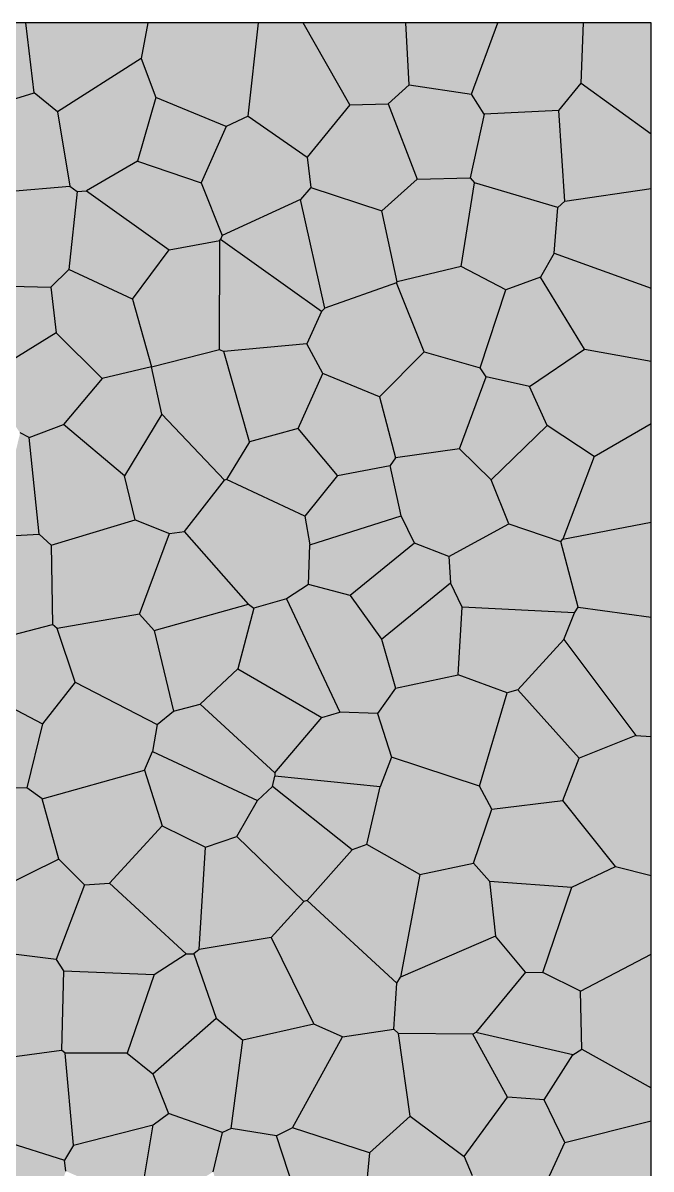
# Model space of a CAD drawing. Header units: millimetres. Extents: x 10 to 410, y 10 to 287.
# Drawn here: x 313.17 to 338, y 132.7 to 178 of the extents above; entities that cross this region are included whole.
import ezdxf

# ---------------------------------------------------------------- set-up
doc = ezdxf.new("R2010")
doc.units = ezdxf.units.MM
for name, color, linetype in [('FILL_A', 254, 'CONTINUOUS'), ('FILL_B', 151, 'CONTINUOUS'), ('GRAIN', 8, 'CONTINUOUS'), ('MEMBRANE_A', 94, 'CONTINUOUS'), ('MEMBRANE_C', 30, 'CONTINUOUS'), ('OUTLINE', 7, 'CONTINUOUS')]:
    doc.layers.add(name, color=color, linetype=linetype)

msp = doc.modelspace()

# ---------------------------------------------------------------- linework, layer by layer
at = {"layer": 'FILL_A'}
for points in [[(320.977758, 169.434843), (317.692523, 172.539524), (315.684403, 171.36582)], [(320.977758, 169.434843), (320.211306, 171.683045), (317.692523, 172.539524)], [(314.981932, 168.258564), (312.562803, 171.33484), (311.253977, 167.629079)], [(314.981932, 168.258564), (315.026851, 171.551876), (312.562803, 171.33484)], [(314.981932, 168.258564), (315.31992, 171.33431), (315.026851, 171.551876)], [(318.950678, 169.033579), (314.981932, 168.258564), (315.31992, 171.33431)], [(318.950678, 169.033579), (315.31992, 171.33431), (315.684403, 171.36582)], [(320.977758, 169.434843), (315.684403, 171.36582), (318.950678, 169.033579)], [(320.977758, 169.434843), (321.05015, 169.596981), (320.211306, 171.683045)], [(331.024557, 171.685683), (332.261278, 167.44845), (330.487079, 168.36959)], [(331.024557, 171.685683), (334.314504, 170.70667), (334.175389, 168.90517)], [(331.024557, 171.685683), (334.175389, 168.90517), (333.626517, 167.954206)], [(331.024557, 171.685683), (333.626517, 167.954206), (332.261278, 167.44845)], [(334.314504, 170.70667), (334.586407, 170.960457), (338, 171.450397)], [(334.314504, 170.70667), (338, 171.450397), (338, 167.51974)], [(334.314504, 170.70667), (338, 167.51974), (334.175389, 168.90517)], [(318.950678, 169.033579), (317.506709, 167.075911), (314.981932, 168.258564)], [(320.950925, 169.405026), (318.257301, 164.408681), (317.506709, 167.075911)], [(320.950925, 169.405026), (317.506709, 167.075911), (318.950678, 169.033579)], [(320.950925, 169.405026), (320.941583, 165.097938), (318.257301, 164.408681)], [(320.977758, 169.434843), (318.950678, 169.033579), (320.950925, 169.405026)], [(334.175389, 168.90517), (333.626517, 167.954206), (335.372971, 165.103557)], [(334.175389, 168.90517), (335.372971, 165.103557), (338, 164.624912)], [(334.175389, 168.90517), (338, 164.624912), (338, 167.51974)], [(314.981932, 168.258564), (311.253977, 167.629079), (314.275504, 167.561133)], [(316.297347, 163.939059), (314.275504, 167.561133), (314.981932, 168.258564)], [(316.297347, 163.939059), (314.981932, 168.258564), (317.506709, 167.075911)], [(327.959464, 167.759929), (332.261278, 167.44845), (330.487079, 168.36959)], [(311.66135, 164.010352), (311.253977, 167.629079), (314.275504, 167.561133)], [(324.397281, 165.319869), (329.033551, 164.993828), (327.940785, 167.723967)], [(324.397281, 165.319869), (327.940785, 167.723967), (325.098516, 166.720452)], [(327.959464, 167.759929), (327.940785, 167.723967), (329.033551, 164.993828)], [(327.959464, 167.759929), (329.033551, 164.993828), (331.23827, 164.369364)], [(327.959464, 167.759929), (331.23827, 164.369364), (332.261278, 167.44845)], [(332.261278, 167.44845), (335.372971, 165.103557), (333.626517, 167.954206)], [(311.66135, 164.010352), (314.275504, 167.561133), (314.479848, 165.746789)], [(316.297347, 163.939059), (314.479848, 165.746789), (314.275504, 167.561133)], [(332.261278, 167.44845), (331.23827, 164.369364), (331.481751, 164.007398)], [(332.261278, 167.44845), (331.481751, 164.007398), (333.197908, 163.623128)], [(332.261278, 167.44845), (333.197908, 163.623128), (335.372971, 165.103557)], [(316.297347, 163.939059), (317.506709, 167.075911), (318.257301, 164.408681)], [(324.397281, 165.319869), (325.098516, 166.720452), (324.966413, 166.587944)], [(314.768821, 162.124014), (311.66135, 164.010352), (314.479848, 165.746789)], [(314.768821, 162.124014), (314.479848, 165.746789), (316.297347, 163.939059)], [(318.255599, 164.406666), (318.257301, 164.408681), (320.941583, 165.097938)], [(318.255599, 164.406666), (320.941583, 165.097938), (321.117325, 165.018829)], [(318.255599, 164.406666), (321.117325, 165.018829), (322.127605, 161.435521)], [(321.117325, 165.018829), (325.018345, 164.148648), (324.397281, 165.319869)], [(321.117325, 165.018829), (322.127605, 161.435521), (324.050557, 161.962841)], [(321.117325, 165.018829), (324.050557, 161.962841), (325.018345, 164.148648)], [(324.397281, 165.319869), (325.018345, 164.148648), (327.270713, 163.219888)], [(324.397281, 165.319869), (327.270713, 163.219888), (329.033551, 164.993828)], [(327.897593, 160.809308), (329.033551, 164.993828), (327.270713, 163.219888)], [(327.897593, 160.809308), (331.23827, 164.369364), (329.033551, 164.993828)], [(335.372971, 165.103557), (333.887928, 162.093588), (333.197908, 163.623128)], [(335.372971, 165.103557), (335.744662, 160.859082), (333.887928, 162.093588)], [(335.372971, 165.103557), (338, 164.624912), (338, 162.17074)], [(335.372971, 165.103557), (338, 162.17074), (335.744662, 160.859082)], [(314.768821, 162.124014), (311.641461, 163.907341), (311.66135, 164.010352)], [(314.768821, 162.124014), (316.297347, 163.939059), (318.255599, 164.406666)], [(314.768821, 162.124014), (318.255599, 164.406666), (318.659305, 162.533844)], [(316.297347, 163.939059), (318.257301, 164.408681), (318.255599, 164.406666)], [(318.255599, 164.406666), (322.127605, 161.435521), (321.210552, 159.955241)], [(318.255599, 164.406666), (321.210552, 159.955241), (321.135818, 159.923382)], [(318.255599, 164.406666), (321.135818, 159.923382), (318.659305, 162.533844)], [(325.018345, 164.148648), (325.600754, 160.114151), (324.050557, 161.962841)], [(325.018345, 164.148648), (327.270713, 163.219888), (327.897593, 160.809308)], [(325.018345, 164.148648), (327.897593, 160.809308), (327.691207, 160.501538)], [(325.018345, 164.148648), (327.691207, 160.501538), (325.600754, 160.114151)], [(327.897593, 160.809308), (331.481751, 164.007398), (331.23827, 164.369364)], [(327.897593, 160.809308), (330.425578, 161.169732), (331.481751, 164.007398)], [(314.768821, 162.124014), (313.058739, 161.791525), (311.641461, 163.907341)], [(314.768821, 162.124014), (318.659305, 162.533844), (317.181056, 160.101108)], [(314.768821, 162.124014), (313.418607, 161.613766), (313.058739, 161.791525)], [(321.210552, 159.955241), (325.600754, 160.114151), (324.050557, 161.962841)], [(321.210552, 159.955241), (324.050557, 161.962841), (322.127605, 161.435521)], [(321.210552, 159.955241), (324.317676, 158.508556), (325.600754, 160.114151)], [(314.345027, 154.22604), (310.888889, 153.33294), (310.640382, 152.03203)], [(314.345027, 154.22604), (310.640382, 152.03203), (313.944171, 150.296401)], [(314.345027, 154.22604), (313.944171, 150.296401), (315.232222, 151.942883)], [(314.345027, 154.22604), (315.232222, 151.942883), (314.524068, 154.062601)], [(312.82556, 147.752846), (313.944171, 150.296401), (310.640382, 152.03203)], [(318.286867, 149.20812), (313.944171, 150.296401), (315.232222, 151.942883)], [(318.286867, 149.20812), (315.232222, 151.942883), (318.482407, 150.269243)], [(332.311875, 151.519087), (331.218854, 147.825528), (331.70258, 146.927415)], [(332.311875, 151.519087), (331.70258, 146.927415), (334.512881, 147.268681)], [(332.311875, 151.519087), (335.160657, 148.932441), (332.738647, 151.6399)], [(332.311875, 151.519087), (334.512881, 147.268681), (335.160657, 148.932441)], [(312.82556, 147.752846), (313.320218, 147.761007), (313.944171, 150.296401)], [(318.286867, 149.20812), (313.320218, 147.761007), (313.944171, 150.296401)], [(338, 144.300874), (337.400031, 149.839672), (335.160657, 148.932441)], [(338, 144.300874), (338, 149.792393), (337.400031, 149.839672)], [(318.286867, 149.20812), (313.930485, 147.335962), (313.320218, 147.761007)], [(318.286867, 149.20812), (317.978484, 148.470328), (313.930485, 147.335962)], [(322.436555, 147.266974), (317.978484, 148.470328), (318.286867, 149.20812)], [(327.292344, 147.802106), (331.218854, 147.825528), (327.741708, 148.979804)], [(338, 144.300874), (335.160657, 148.932441), (334.512881, 147.268681)], [(318.670852, 146.267875), (317.978484, 148.470328), (313.930485, 147.335962)], [(322.436555, 147.266974), (318.670852, 146.267875), (317.978484, 148.470328)], [(310.218138, 144.946916), (312.82556, 147.752846), (313.320218, 147.761007)], [(310.218138, 144.946916), (313.320218, 147.761007), (313.930485, 147.335962)], [(322.436555, 147.266974), (326.181966, 145.320965), (323.040567, 147.815403)], [(327.292344, 147.802106), (326.76149, 145.526387), (328.864123, 144.344585)], [(327.292344, 147.802106), (331.70258, 146.927415), (331.218854, 147.825528)], [(327.292344, 147.802106), (328.864123, 144.344585), (330.985975, 144.788511)], [(327.292344, 147.802106), (330.985975, 144.788511), (331.70258, 146.927415)], [(310.218138, 144.946916), (313.930485, 147.335962), (314.584888, 144.939799)], [(318.670852, 146.267875), (313.930485, 147.335962), (314.584888, 144.939799)], [(322.436555, 147.266974), (320.38041, 145.414244), (318.670852, 146.267875)], [(322.436555, 147.266974), (321.627134, 145.837621), (320.38041, 145.414244)], [(322.436555, 147.266974), (321.627134, 145.837621), (324.269436, 143.272399)], [(322.436555, 147.266974), (324.269436, 143.272399), (324.399919, 143.312067)], [(322.436555, 147.266974), (324.399919, 143.312067), (326.181966, 145.320965)], [(334.512881, 147.268681), (331.609239, 144.071471), (330.985975, 144.788511)], [(334.512881, 147.268681), (330.985975, 144.788511), (331.70258, 146.927415)], [(334.512881, 147.268681), (334.872736, 143.845117), (331.609239, 144.071471)], [(334.512881, 147.268681), (336.588078, 144.653929), (334.872736, 143.845117)], [(338, 144.300874), (334.512881, 147.268681), (336.588078, 144.653929)], [(318.670852, 146.267875), (314.584888, 144.939799), (315.602864, 143.933431)], [(318.670852, 146.267875), (315.602864, 143.933431), (316.595894, 143.998151)], [(320.38041, 145.414244), (316.595894, 143.998151), (318.670852, 146.267875)], [(324.269436, 143.272399), (320.38041, 145.414244), (321.627134, 145.837621)], [(324.399919, 143.312067), (328.864123, 144.344585), (326.76149, 145.526387)], [(324.399919, 143.312067), (326.76149, 145.526387), (326.181966, 145.320965)], [(320.38041, 145.414244), (319.621659, 141.202123), (316.595894, 143.998151)], [(320.38041, 145.414244), (319.92695, 141.209274), (319.621659, 141.202123)], [(320.38041, 145.414244), (320.13154, 141.376834), (319.92695, 141.209274)], [(324.269436, 143.272399), (320.13154, 141.376834), (320.38041, 145.414244)], [(310.218138, 144.946916), (314.584888, 144.939799), (311.276695, 143.307761)], [(311.277254, 142.021552), (311.276695, 143.307761), (314.584888, 144.939799)], [(311.277254, 142.021552), (314.584888, 144.939799), (315.602864, 143.933431)], [(328.091753, 140.275932), (328.864123, 144.344585), (330.985975, 144.788511)], [(328.091753, 140.275932), (330.985975, 144.788511), (331.609239, 144.071471)], [(334.872736, 143.845117), (338, 144.300874), (336.588078, 144.653929)], [(324.399919, 143.312067), (328.091753, 140.275932), (328.864123, 144.344585)], [(328.091753, 140.275932), (331.609239, 144.071471), (331.846634, 141.908922)], [(334.872736, 143.845117), (331.609239, 144.071471), (331.846634, 141.908922)], [(334.872736, 143.845117), (338, 141.193936), (338, 144.300874)], [(311.277254, 142.021552), (315.602864, 143.933431), (314.483769, 140.976792)], [(316.595894, 143.998151), (315.602864, 143.933431), (314.483769, 140.976792)], [(316.595894, 143.998151), (314.483769, 140.976792), (314.775767, 140.534091)], [(316.595894, 143.998151), (314.775767, 140.534091), (318.353839, 140.389808)], [(316.595894, 143.998151), (318.353839, 140.389808), (319.621659, 141.202123)], [(334.872736, 143.845117), (331.846634, 141.908922), (333.033836, 140.478751)], [(334.872736, 143.845117), (333.033836, 140.478751), (333.727269, 140.46715)], [(334.872736, 143.845117), (333.727269, 140.46715), (335.208659, 139.72483)], [(334.872736, 143.845117), (335.208659, 139.72483), (338, 141.193936)], [(324.269436, 143.272399), (322.98218, 141.849138), (320.13154, 141.376834)], [(324.269436, 143.272399), (322.98218, 141.849138), (324.664583, 138.426083)], [(324.269436, 143.272399), (327.953224, 140.045123), (324.399919, 143.312067)], [(324.269436, 143.272399), (324.664583, 138.426083), (325.798585, 137.927698)], [(324.269436, 143.272399), (325.798585, 137.927698), (327.82496, 138.225835)], [(324.269436, 143.272399), (327.82496, 138.225835), (327.953224, 140.045123)], [(324.399919, 143.312067), (327.953224, 140.045123), (328.091753, 140.275932)], [(311.277254, 142.021552), (314.483769, 140.976792), (311.702699, 141.327182)], [(321.856586, 137.792641), (322.98218, 141.849138), (320.13154, 141.376834)], [(321.856586, 137.792641), (324.664583, 138.426083), (322.98218, 141.849138)], [(321.856586, 137.792641), (320.13154, 141.376834), (319.92695, 141.209274)], [(311.25352, 137.028472), (314.483769, 140.976792), (311.702699, 141.327182)], [(311.25352, 137.028472), (314.775767, 140.534091), (314.483769, 140.976792)], [(321.856586, 137.792641), (319.92695, 141.209274), (320.813077, 138.655264)], [(311.25352, 137.028472), (314.688231, 137.397081), (314.775767, 140.534091)], [(311.25352, 137.028472), (311.432581, 136.95442), (314.688231, 137.397081)], [(338, 130.942182), (338, 134.607781), (334.58657, 133.748563)], [(338, 130.942182), (334.58657, 133.748563), (333.900414, 132.260986)]]:
    msp.add_solid(points, dxfattribs=at)
at = {"layer": 'FILL_B'}
for points in [[(309.877986, 175.641118), (313.61249, 175.231253), (313.280006, 178)], [(309.877986, 175.641118), (313.280006, 178), (311.713835, 178)], [(313.61249, 175.231253), (318.109792, 178), (313.280006, 178)], [(313.61249, 175.231253), (317.841127, 176.596719), (318.109792, 178)], [(318.42687, 175.056641), (318.109792, 178), (317.841127, 176.596719)], [(318.42687, 175.056641), (322.476645, 178), (318.109792, 178)], [(318.42687, 175.056641), (322.073633, 174.319283), (322.476645, 178)], [(322.476645, 178), (322.073633, 174.319283), (324.403435, 172.696081)], [(322.476645, 178), (324.403435, 172.696081), (326.092628, 174.768142)], [(322.476645, 178), (326.092628, 174.768142), (324.249705, 178)], [(324.249705, 178), (328.308126, 178), (328.440948, 175.54836)], [(324.249705, 178), (328.440948, 175.54836), (327.606713, 174.796092)], [(324.249705, 178), (327.606713, 174.796092), (326.092628, 174.768142)], [(330.901646, 175.18515), (331.935838, 178), (328.308126, 178)], [(330.901646, 175.18515), (328.308126, 178), (328.440948, 175.54836)], [(330.901646, 175.18515), (331.935838, 178), (335.334368, 178)], [(330.901646, 175.18515), (335.334368, 178), (335.230107, 175.62414)], [(338, 178), (335.334368, 178), (335.230107, 175.62414)], [(338, 178), (335.230107, 175.62414), (338, 173.619965)], [(313.61249, 175.231253), (314.533155, 174.490503), (317.841127, 176.596719)], [(315.684403, 171.36582), (314.533155, 174.490503), (317.841127, 176.596719)], [(315.684403, 171.36582), (317.841127, 176.596719), (318.42687, 175.056641)], [(309.877986, 175.641118), (311.875853, 174.710185), (313.61249, 175.231253)], [(330.847941, 171.872126), (328.440948, 175.54836), (327.606713, 174.796092)], [(330.847941, 171.872126), (330.901646, 175.18515), (328.440948, 175.54836)], [(330.901646, 175.18515), (335.230107, 175.62414), (334.349113, 174.542827)], [(335.230107, 175.62414), (334.586407, 170.960457), (334.349113, 174.542827)], [(335.230107, 175.62414), (338, 171.450397), (334.586407, 170.960457)], [(335.230107, 175.62414), (338, 173.619965), (338, 171.450397)], [(315.026851, 171.551876), (313.61249, 175.231253), (311.875853, 174.710185)], [(315.026851, 171.551876), (314.533155, 174.490503), (313.61249, 175.231253)], [(315.684403, 171.36582), (318.42687, 175.056641), (317.692523, 172.539524)], [(320.211306, 171.683045), (318.42687, 175.056641), (317.692523, 172.539524)], [(320.211306, 171.683045), (321.204554, 173.901771), (318.42687, 175.056641)], [(318.42687, 175.056641), (321.204554, 173.901771), (322.073633, 174.319283)], [(330.847941, 171.872126), (331.397324, 174.39372), (330.901646, 175.18515)], [(330.901646, 175.18515), (334.349113, 174.542827), (331.397324, 174.39372)], [(315.026851, 171.551876), (311.875853, 174.710185), (311.385746, 171.9229)], [(315.684403, 171.36582), (315.026851, 171.551876), (314.533155, 174.490503)], [(328.749741, 171.827323), (326.092628, 174.768142), (324.403435, 172.696081)], [(328.749741, 171.827323), (327.606713, 174.796092), (326.092628, 174.768142)], [(330.847941, 171.872126), (327.606713, 174.796092), (328.749741, 171.827323)], [(331.024557, 171.685683), (334.586407, 170.960457), (334.349113, 174.542827)], [(331.024557, 171.685683), (334.349113, 174.542827), (331.397324, 174.39372)], [(321.05015, 169.596981), (324.403435, 172.696081), (322.073633, 174.319283)], [(321.05015, 169.596981), (322.073633, 174.319283), (321.204554, 173.901771)], [(331.024557, 171.685683), (331.397324, 174.39372), (330.847941, 171.872126)], [(321.05015, 169.596981), (321.204554, 173.901771), (320.211306, 171.683045)], [(321.05015, 169.596981), (324.552333, 171.495448), (324.403435, 172.696081)], [(328.749741, 171.827323), (324.403435, 172.696081), (324.552333, 171.495448)], [(315.026851, 171.551876), (311.385746, 171.9229), (312.562803, 171.33484)], [(328.749741, 171.827323), (324.552333, 171.495448), (327.35941, 170.566501)], [(331.024557, 171.685683), (327.35941, 170.566501), (328.749741, 171.827323)], [(331.024557, 171.685683), (328.749741, 171.827323), (330.847941, 171.872126)], [(315.684403, 171.36582), (315.31992, 171.33431), (315.026851, 171.551876)], [(321.05015, 169.596981), (324.144083, 171.020909), (324.552333, 171.495448)], [(327.35941, 170.566501), (324.552333, 171.495448), (324.144083, 171.020909)], [(331.024557, 171.685683), (327.959464, 167.759929), (327.35941, 170.566501)], [(331.024557, 171.685683), (330.487079, 168.36959), (327.959464, 167.759929)], [(331.024557, 171.685683), (334.314504, 170.70667), (334.586407, 170.960457)], [(320.977758, 169.434843), (325.098516, 166.720452), (324.144083, 171.020909)], [(320.977758, 169.434843), (324.144083, 171.020909), (321.05015, 169.596981)], [(327.35941, 170.566501), (324.144083, 171.020909), (325.098516, 166.720452)], [(327.35941, 170.566501), (325.098516, 166.720452), (327.940785, 167.723967)], [(327.35941, 170.566501), (327.940785, 167.723967), (327.959464, 167.759929)], [(320.977758, 169.434843), (321.117325, 165.018829), (320.941583, 165.097938)], [(320.977758, 169.434843), (320.941583, 165.097938), (320.950925, 169.405026)], [(320.977758, 169.434843), (324.966413, 166.587944), (324.397281, 165.319869)], [(320.977758, 169.434843), (324.397281, 165.319869), (321.117325, 165.018829)], [(320.977758, 169.434843), (324.966413, 166.587944), (325.098516, 166.720452)], [(331.481751, 164.007398), (330.425578, 161.169732), (331.67845, 159.933482)], [(331.481751, 164.007398), (331.67845, 159.933482), (333.887928, 162.093588)], [(331.481751, 164.007398), (333.887928, 162.093588), (333.197908, 163.623128)], [(317.181056, 160.101108), (321.135818, 159.923382), (318.659305, 162.533844)], [(313.058739, 161.791525), (312.072211, 157.699095), (313.809213, 157.789995)], [(313.058739, 161.791525), (313.809213, 157.789995), (313.418607, 161.613766)], [(314.768821, 162.124014), (313.418607, 161.613766), (313.809213, 157.789995)], [(314.768821, 162.124014), (313.809213, 157.789995), (314.280892, 157.363945)], [(314.768821, 162.124014), (314.280892, 157.363945), (317.600229, 158.35295)], [(314.768821, 162.124014), (317.600229, 158.35295), (317.181056, 160.101108)], [(334.516619, 157.594527), (333.887928, 162.093588), (331.67845, 159.933482)], [(334.516619, 157.594527), (335.744662, 160.859082), (333.887928, 162.093588)], [(334.516619, 157.594527), (338, 158.265117), (338, 162.17074)], [(334.516619, 157.594527), (338, 162.17074), (335.744662, 160.859082)], [(327.691207, 160.501538), (327.897593, 160.809308), (330.425578, 161.169732)], [(327.691207, 160.501538), (330.425578, 161.169732), (331.67845, 159.933482)], [(327.691207, 160.501538), (325.600754, 160.114151), (324.317676, 158.508556)], [(327.691207, 160.501538), (324.317676, 158.508556), (324.516484, 157.371579)], [(327.691207, 160.501538), (324.516484, 157.371579), (328.126418, 158.517793)], [(327.691207, 160.501538), (331.67845, 159.933482), (332.377871, 158.19533)], [(327.691207, 160.501538), (332.377871, 158.19533), (330.011784, 156.903216)], [(327.691207, 160.501538), (330.011784, 156.903216), (328.645238, 157.437244)], [(327.691207, 160.501538), (328.645238, 157.437244), (328.126418, 158.517793)], [(317.181056, 160.101108), (317.600229, 158.35295), (318.965727, 157.824236)], [(317.181056, 160.101108), (318.965727, 157.824236), (319.556544, 157.895833)], [(317.181056, 160.101108), (319.556544, 157.895833), (321.135818, 159.923382)], [(321.135818, 159.923382), (319.556544, 157.895833), (322.081874, 155.021535)], [(321.135818, 159.923382), (324.317676, 158.508556), (321.210552, 159.955241)], [(321.135818, 159.923382), (322.081874, 155.021535), (322.301777, 154.869827)], [(321.135818, 159.923382), (322.301777, 154.869827), (323.585054, 155.235426)], [(321.135818, 159.923382), (323.585054, 155.235426), (324.462989, 155.804103)], [(321.135818, 159.923382), (324.462989, 155.804103), (324.516484, 157.371579)], [(321.135818, 159.923382), (324.516484, 157.371579), (324.317676, 158.508556)], [(334.516619, 157.594527), (331.67845, 159.933482), (332.377871, 158.19533)], [(318.965727, 157.824236), (314.280892, 157.363945), (317.600229, 158.35295)], [(328.126418, 158.517793), (326.109367, 155.368744), (324.462989, 155.804103)], [(328.126418, 158.517793), (324.462989, 155.804103), (324.516484, 157.371579)], [(328.126418, 158.517793), (328.645238, 157.437244), (326.109367, 155.368744)], [(330.067212, 155.868267), (330.011784, 156.903216), (332.377871, 158.19533)], [(330.067212, 155.868267), (332.377871, 158.19533), (334.436031, 157.500837)], [(334.516619, 157.594527), (332.377871, 158.19533), (334.436031, 157.500837)], [(334.516619, 157.594527), (338, 158.265117), (338, 154.508698)], [(314.345027, 154.22604), (309.955777, 154.300972), (312.072211, 157.699095)], [(314.345027, 154.22604), (312.072211, 157.699095), (313.809213, 157.789995)], [(314.345027, 154.22604), (313.809213, 157.789995), (314.280892, 157.363945)], [(318.965727, 157.824236), (314.345027, 154.22604), (314.280892, 157.363945)], [(318.965727, 157.824236), (314.524068, 154.062601), (314.345027, 154.22604)], [(318.965727, 157.824236), (317.781786, 154.624137), (314.524068, 154.062601)], [(319.556544, 157.895833), (318.965727, 157.824236), (317.781786, 154.624137)], [(319.556544, 157.895833), (317.781786, 154.624137), (318.353706, 153.987341)], [(319.556544, 157.895833), (318.353706, 153.987341), (322.081874, 155.021535)], [(330.067212, 155.868267), (328.645238, 157.437244), (326.109367, 155.368744)], [(330.067212, 155.868267), (330.011784, 156.903216), (328.645238, 157.437244)], [(330.067212, 155.868267), (334.436031, 157.500837), (335.11599, 154.911387)], [(334.516619, 157.594527), (335.11599, 154.911387), (334.436031, 157.500837)], [(334.516619, 157.594527), (338, 154.508698), (335.11599, 154.911387)], [(330.067212, 155.868267), (326.109367, 155.368744), (327.349967, 153.645289)], [(330.067212, 155.868267), (327.349967, 153.645289), (327.891983, 151.69976)], [(330.067212, 155.868267), (327.891983, 151.69976), (330.372514, 152.232348)], [(330.067212, 155.868267), (330.372514, 152.232348), (330.529598, 154.909496)], [(330.067212, 155.868267), (335.11599, 154.911387), (334.967615, 154.687472)], [(330.067212, 155.868267), (334.967615, 154.687472), (330.529598, 154.909496)], [(325.693363, 150.750564), (324.462989, 155.804103), (323.585054, 155.235426)], [(325.693363, 150.750564), (326.109367, 155.368744), (324.462989, 155.804103)], [(321.668825, 152.463088), (318.353706, 153.987341), (322.081874, 155.021535)], [(321.668825, 152.463088), (322.081874, 155.021535), (322.301777, 154.869827)], [(325.693363, 150.750564), (323.585054, 155.235426), (322.301777, 154.869827)], [(325.693363, 150.750564), (327.349967, 153.645289), (326.109367, 155.368744)], [(319.11864, 150.799174), (317.781786, 154.624137), (314.524068, 154.062601)], [(319.11864, 150.799174), (318.353706, 153.987341), (317.781786, 154.624137)], [(325.693363, 150.750564), (322.301777, 154.869827), (321.668825, 152.463088)], [(330.529598, 154.909496), (332.311875, 151.519087), (330.372514, 152.232348)], [(330.529598, 154.909496), (334.967615, 154.687472), (334.557407, 153.628283)], [(330.529598, 154.909496), (334.557407, 153.628283), (332.738647, 151.6399)], [(330.529598, 154.909496), (332.738647, 151.6399), (332.311875, 151.519087)], [(335.11599, 154.911387), (334.967615, 154.687472), (334.557407, 153.628283)], [(335.11599, 154.911387), (334.557407, 153.628283), (337.400031, 149.839672)], [(335.11599, 154.911387), (337.400031, 149.839672), (338, 149.792393)], [(335.11599, 154.911387), (338, 149.792393), (338, 154.508698)], [(314.345027, 154.22604), (310.888889, 153.33294), (309.955777, 154.300972)], [(319.11864, 150.799174), (314.524068, 154.062601), (315.232222, 151.942883)], [(321.668825, 152.463088), (319.11864, 150.799174), (318.353706, 153.987341)], [(325.693363, 150.750564), (327.891983, 151.69976), (327.349967, 153.645289)], [(332.738647, 151.6399), (334.557407, 153.628283), (337.400031, 149.839672)], [(321.668825, 152.463088), (320.173385, 151.074659), (319.11864, 150.799174)], [(324.987966, 150.540847), (320.173385, 151.074659), (321.668825, 152.463088)], [(325.693363, 150.750564), (321.668825, 152.463088), (324.987966, 150.540847)], [(327.741708, 148.979804), (332.311875, 151.519087), (330.372514, 152.232348)], [(327.741708, 148.979804), (330.372514, 152.232348), (327.891983, 151.69976)], [(319.11864, 150.799174), (315.232222, 151.942883), (318.482407, 150.269243)], [(325.693363, 150.750564), (327.190328, 150.699471), (327.891983, 151.69976)], [(327.741708, 148.979804), (327.891983, 151.69976), (327.190328, 150.699471)], [(327.741708, 148.979804), (331.218854, 147.825528), (332.311875, 151.519087)], [(332.738647, 151.6399), (337.400031, 149.839672), (335.160657, 148.932441)], [(323.124337, 148.221693), (319.11864, 150.799174), (320.173385, 151.074659)], [(323.124337, 148.221693), (320.173385, 151.074659), (323.133601, 148.358201)], [(324.987966, 150.540847), (323.133601, 148.358201), (320.173385, 151.074659)], [(323.124337, 148.221693), (318.482407, 150.269243), (319.11864, 150.799174)], [(325.693363, 150.750564), (327.292344, 147.802106), (323.124337, 148.221693)], [(325.693363, 150.750564), (323.124337, 148.221693), (323.133601, 148.358201)], [(325.693363, 150.750564), (323.133601, 148.358201), (324.987966, 150.540847)], [(325.693363, 150.750564), (327.190328, 150.699471), (327.741708, 148.979804)], [(325.693363, 150.750564), (327.741708, 148.979804), (327.292344, 147.802106)], [(323.124337, 148.221693), (318.286867, 149.20812), (318.482407, 150.269243)], [(323.124337, 148.221693), (322.436555, 147.266974), (318.286867, 149.20812)], [(323.124337, 148.221693), (323.040567, 147.815403), (322.436555, 147.266974)], [(323.124337, 148.221693), (323.040567, 147.815403), (326.181966, 145.320965)], [(323.124337, 148.221693), (326.181966, 145.320965), (326.76149, 145.526387)], [(323.124337, 148.221693), (326.76149, 145.526387), (327.292344, 147.802106)], [(328.091753, 140.275932), (331.846634, 141.908922), (333.033836, 140.478751)], [(320.813077, 138.655264), (319.621659, 141.202123), (318.353839, 140.389808)], [(320.813077, 138.655264), (319.92695, 141.209274), (319.621659, 141.202123)], [(338, 141.193936), (335.208659, 139.72483), (335.261968, 137.436759)], [(338, 141.193936), (335.261968, 137.436759), (338, 135.909821)], [(314.688231, 137.397081), (314.775767, 140.534091), (318.353839, 140.389808)], [(328.091753, 140.275932), (333.033836, 140.478751), (331.071141, 138.099501)], [(333.727269, 140.46715), (333.033836, 140.478751), (331.071141, 138.099501)], [(333.727269, 140.46715), (331.071141, 138.099501), (334.910489, 137.208099)], [(333.727269, 140.46715), (334.910489, 137.208099), (335.261968, 137.436759)], [(333.727269, 140.46715), (335.261968, 137.436759), (335.208659, 139.72483)], [(314.688231, 137.397081), (318.353839, 140.389808), (317.28513, 137.282112)], [(320.813077, 138.655264), (318.353839, 140.389808), (317.28513, 137.282112)], [(328.091753, 140.275932), (328.021747, 138.050004), (327.82496, 138.225835)], [(328.091753, 140.275932), (327.82496, 138.225835), (327.953224, 140.045123)], [(328.091753, 140.275932), (330.948599, 138.026067), (328.021747, 138.050004)], [(328.091753, 140.275932), (331.071141, 138.099501), (330.948599, 138.026067)], [(320.813077, 138.655264), (317.28513, 137.282112), (318.310974, 136.46525)], [(318.928728, 134.891218), (318.310974, 136.46525), (320.813077, 138.655264)], [(318.928728, 134.891218), (320.813077, 138.655264), (321.856586, 137.792641)], [(321.856586, 137.792641), (324.664583, 138.426083), (325.798585, 137.927698)], [(327.82496, 138.225835), (325.798585, 137.927698), (323.823805, 134.332713)], [(327.82496, 138.225835), (323.823805, 134.332713), (326.868716, 133.342582)], [(327.82496, 138.225835), (326.868716, 133.342582), (328.478129, 134.790798)], [(327.82496, 138.225835), (328.478129, 134.790798), (328.021747, 138.050004)], [(318.928728, 134.891218), (321.856586, 137.792641), (321.406855, 134.293827)], [(321.856586, 137.792641), (323.199575, 134.006932), (321.406855, 134.293827)], [(321.856586, 137.792641), (325.798585, 137.927698), (323.823805, 134.332713)], [(321.856586, 137.792641), (323.823805, 134.332713), (323.199575, 134.006932)], [(328.021747, 138.050004), (328.478129, 134.790798), (330.615014, 133.194046)], [(328.021747, 138.050004), (330.615014, 133.194046), (332.326349, 135.542734)], [(328.021747, 138.050004), (332.326349, 135.542734), (330.948599, 138.026067)], [(330.948599, 138.026067), (334.910489, 137.208099), (331.071141, 138.099501)], [(330.948599, 138.026067), (332.326349, 135.542734), (333.777724, 135.436871)], [(330.948599, 138.026067), (333.777724, 135.436871), (334.910489, 137.208099)], [(314.813233, 133.051013), (314.688231, 137.397081), (311.432581, 136.95442)], [(314.813233, 133.051013), (314.844025, 137.271754), (314.688231, 137.397081)], [(314.688231, 137.397081), (317.28513, 137.282112), (314.844025, 137.271754)], [(314.813233, 133.051013), (315.172777, 133.645659), (314.844025, 137.271754)], [(318.928728, 134.891218), (317.28513, 137.282112), (314.844025, 137.271754)], [(318.928728, 134.891218), (314.844025, 137.271754), (315.172777, 133.645659)], [(318.928728, 134.891218), (318.310974, 136.46525), (317.28513, 137.282112)], [(338, 135.909821), (335.261968, 137.436759), (334.910489, 137.208099)], [(314.813233, 133.051013), (311.432581, 136.95442), (312.408027, 133.813779)], [(338, 135.909821), (334.910489, 137.208099), (333.777724, 135.436871)], [(332.326349, 135.542734), (330.615014, 133.194046), (330.930196, 132.439)], [(332.326349, 135.542734), (330.930196, 132.439), (333.900414, 132.260986)], [(332.326349, 135.542734), (333.900414, 132.260986), (334.58657, 133.748563)], [(332.326349, 135.542734), (334.58657, 133.748563), (333.777724, 135.436871)], [(338, 135.909821), (333.777724, 135.436871), (334.58657, 133.748563)], [(338, 135.909821), (334.58657, 133.748563), (338, 134.607781)], [(318.928728, 134.891218), (315.172777, 133.645659), (318.320621, 134.448763)], [(318.928728, 134.891218), (318.080693, 130.969488), (317.803182, 131.322163)], [(318.928728, 134.891218), (317.803182, 131.322163), (318.320621, 134.448763)], [(318.928728, 134.891218), (320.687507, 132.58691), (318.080693, 130.969488)], [(318.928728, 134.891218), (321.056515, 134.146797), (320.687507, 132.58691)], [(318.928728, 134.891218), (321.406855, 134.293827), (321.056515, 134.146797)], [(327.630584, 129.393964), (328.478129, 134.790798), (326.868716, 133.342582)], [(327.630584, 129.393964), (330.615014, 133.194046), (328.478129, 134.790798)], [(318.320621, 134.448763), (315.172777, 133.645659), (314.813233, 133.051013)], [(318.320621, 134.448763), (314.813233, 133.051013), (314.869381, 132.617015)], [(318.320621, 134.448763), (314.869381, 132.617015), (317.803182, 131.322163)], [(321.056515, 134.146797), (321.669504, 129.424983), (320.687507, 132.58691)], [(321.056515, 134.146797), (321.406855, 134.293827), (323.199575, 134.006932)], [(321.056515, 134.146797), (323.199575, 134.006932), (323.904037, 131.83833)], [(321.056515, 134.146797), (323.904037, 131.83833), (323.711789, 131.233983)], [(321.056515, 134.146797), (323.711789, 131.233983), (321.669504, 129.424983)], [(323.199575, 134.006932), (326.868716, 133.342582), (323.823805, 134.332713)], [(314.813233, 133.051013), (312.408027, 133.813779), (309.814804, 131.873119)], [(323.199575, 134.006932), (323.904037, 131.83833), (326.698316, 131.549182)], [(323.199575, 134.006932), (326.698316, 131.549182), (326.868716, 133.342582)], [(327.630584, 129.393964), (326.868716, 133.342582), (326.698316, 131.549182)], [(327.630584, 129.393964), (330.930196, 132.439), (330.615014, 133.194046)], [(314.813233, 133.051013), (309.814804, 131.873119), (309.782012, 131.737242)], [(314.813233, 133.051013), (309.782012, 131.737242), (310.822962, 130.660714)], [(314.813233, 133.051013), (310.822962, 130.660714), (314.474459, 131.546823)], [(314.813233, 133.051013), (314.474459, 131.546823), (314.869381, 132.617015)]]:
    msp.add_solid(points, dxfattribs=at)
at = {"layer": 'GRAIN'}
for p, q in [((313.61249, 175.231253), (313.280006, 178)), ((318.109792, 178), (317.841127, 176.596719)), ((322.073633, 174.319283), (322.476645, 178)), ((326.092628, 174.768142), (324.249705, 178)), ((328.440948, 175.54836), (328.308126, 178)), ((330.901646, 175.18515), (331.935838, 178)), ((335.230107, 175.62414), (335.334368, 178)), ((317.841127, 176.596719), (314.533155, 174.490503)), ((317.841127, 176.596719), (318.42687, 175.056641)), ((328.440948, 175.54836), (327.606713, 174.796092)), ((328.440948, 175.54836), (330.901646, 175.18515)), ((334.349113, 174.542827), (335.230107, 175.62414)), ((335.230107, 175.62414), (338, 173.619965)), ((311.875853, 174.710185), (313.61249, 175.231253)), ((314.533155, 174.490503), (313.61249, 175.231253)), ((318.42687, 175.056641), (317.692523, 172.539524)), ((321.204554, 173.901771), (318.42687, 175.056641)), ((331.397324, 174.39372), (330.901646, 175.18515)), ((314.533155, 174.490503), (315.026851, 171.551876)), ((326.092628, 174.768142), (324.403435, 172.696081)), ((326.092628, 174.768142), (327.606713, 174.796092)), ((327.606713, 174.796092), (328.749741, 171.827323)), ((334.349113, 174.542827), (331.397324, 174.39372)), ((334.586407, 170.960457), (334.349113, 174.542827)), ((322.073633, 174.319283), (321.204554, 173.901771)), ((322.073633, 174.319283), (324.403435, 172.696081)), ((331.397324, 174.39372), (330.847941, 171.872126)), ((321.204554, 173.901771), (320.211306, 171.683045)), ((324.403435, 172.696081), (324.552333, 171.495448)), ((327.35941, 170.566501), (328.749741, 171.827323)), ((328.749741, 171.827323), (330.847941, 171.872126)), ((330.847941, 171.872126), (331.024557, 171.685683)), ((315.31992, 171.33431), (314.981932, 168.258564)), ((315.684403, 171.36582), (318.950678, 169.033579)), ((324.552333, 171.495448), (324.144083, 171.020909)), ((324.552333, 171.495448), (327.35941, 170.566501)), ((324.144083, 171.020909), (321.05015, 169.596981)), ((325.098516, 166.720452), (324.144083, 171.020909)), ((327.959464, 167.759929), (327.35941, 170.566501)), ((334.175389, 168.90517), (334.314504, 170.70667)), ((317.506709, 167.075911), (318.950678, 169.033579)), ((318.950678, 169.033579), (320.950925, 169.405026)), ((324.966413, 166.587944), (320.977758, 169.434843)), ((334.175389, 168.90517), (333.626517, 167.954206)), ((334.175389, 168.90517), (338, 167.51974)), ((314.275504, 167.561133), (314.981932, 168.258564)), ((317.506709, 167.075911), (314.981932, 168.258564)), ((332.261278, 167.44845), (330.487079, 168.36959)), ((311.253977, 167.629079), (314.275504, 167.561133)), ((329.033551, 164.993828), (327.940785, 167.723967)), ((333.626517, 167.954206), (332.261278, 167.44845)), ((335.372971, 165.103557), (333.626517, 167.954206)), ((314.275504, 167.561133), (314.479848, 165.746789)), ((331.23827, 164.369364), (332.261278, 167.44845)), ((317.506709, 167.075911), (318.257301, 164.408681)), ((314.479848, 165.746789), (311.66135, 164.010352)), ((314.479848, 165.746789), (316.297347, 163.939059)), ((318.257301, 164.408681), (320.941583, 165.097938)), ((322.127605, 161.435521), (321.117325, 165.018829)), ((325.018345, 164.148648), (324.397281, 165.319869)), ((329.033551, 164.993828), (327.270713, 163.219888)), ((329.033551, 164.993828), (331.23827, 164.369364)), ((333.197908, 163.623128), (335.372971, 165.103557)), ((335.372971, 165.103557), (338, 164.624912)), ((318.255599, 164.406666), (316.297347, 163.939059)), ((318.257301, 164.408681), (318.255599, 164.406666)), ((318.659305, 162.533844), (318.255599, 164.406666)), ((324.050557, 161.962841), (325.018345, 164.148648)), ((327.270713, 163.219888), (325.018345, 164.148648)), ((331.481751, 164.007398), (331.23827, 164.369364)), ((316.297347, 163.939059), (314.768821, 162.124014)), ((327.270713, 163.219888), (327.897593, 160.809308)), ((324.050557, 161.962841), (322.127605, 161.435521)), ((325.600754, 160.114151), (324.050557, 161.962841)), ((333.887928, 162.093588), (331.67845, 159.933482)), ((313.809213, 157.789995), (313.418607, 161.613766)), ((322.127605, 161.435521), (321.210552, 159.955241)), ((330.425578, 161.169732), (331.67845, 159.933482)), ((335.744662, 160.859082), (334.516619, 157.594527)), ((328.126418, 158.517793), (327.691207, 160.501538)), ((317.600229, 158.35295), (317.181056, 160.101108)), ((319.556544, 157.895833), (321.135818, 159.923382)), ((332.377871, 158.19533), (331.67845, 159.933482)), ((314.280892, 157.363945), (317.600229, 158.35295)), ((317.600229, 158.35295), (318.965727, 157.824236)), ((324.317676, 158.508556), (324.516484, 157.371579)), ((324.516484, 157.371579), (328.126418, 158.517793)), ((328.645238, 157.437244), (328.126418, 158.517793)), ((330.011784, 156.903216), (332.377871, 158.19533)), ((332.377871, 158.19533), (334.436031, 157.500837)), ((334.516619, 157.594527), (338, 158.265117)), ((312.072211, 157.699095), (313.809213, 157.789995)), ((313.809213, 157.789995), (314.280892, 157.363945)), ((317.781786, 154.624137), (318.965727, 157.824236)), ((318.965727, 157.824236), (319.556544, 157.895833)), ((322.081874, 155.021535), (319.556544, 157.895833)), ((314.280892, 157.363945), (314.345027, 154.22604)), ((324.462989, 155.804103), (324.516484, 157.371579)), ((328.645238, 157.437244), (326.109367, 155.368744)), ((330.011784, 156.903216), (328.645238, 157.437244)), ((334.436031, 157.500837), (334.516619, 157.594527)), ((335.11599, 154.911387), (334.436031, 157.500837)), ((330.011784, 156.903216), (330.067212, 155.868267)), ((327.349967, 153.645289), (330.067212, 155.868267)), ((330.529598, 154.909496), (330.067212, 155.868267)), ((324.462989, 155.804103), (323.585054, 155.235426)), ((326.109367, 155.368744), (324.462989, 155.804103)), ((318.353706, 153.987341), (322.081874, 155.021535)), ((322.081874, 155.021535), (322.301777, 154.869827)), ((323.585054, 155.235426), (322.301777, 154.869827)), ((323.585054, 155.235426), (325.693363, 150.750564)), ((326.109367, 155.368744), (327.349967, 153.645289)), ((317.781786, 154.624137), (314.524068, 154.062601)), ((317.781786, 154.624137), (318.353706, 153.987341)), ((322.301777, 154.869827), (321.668825, 152.463088)), ((330.372514, 152.232348), (330.529598, 154.909496)), ((334.967615, 154.687472), (330.529598, 154.909496)), ((334.557407, 153.628283), (334.967615, 154.687472)), ((334.967615, 154.687472), (335.11599, 154.911387)), ((335.11599, 154.911387), (338, 154.508698)), ((318.353706, 153.987341), (319.11864, 150.799174)), ((327.349967, 153.645289), (327.891983, 151.69976)), ((334.557407, 153.628283), (332.738647, 151.6399)), ((334.557407, 153.628283), (337.400031, 149.839672)), ((320.173385, 151.074659), (321.668825, 152.463088)), ((321.668825, 152.463088), (324.987966, 150.540847)), ((327.891983, 151.69976), (330.372514, 152.232348)), ((332.311875, 151.519087), (330.372514, 152.232348)), ((310.640382, 152.03203), (313.944171, 150.296401)), ((315.232222, 151.942883), (313.944171, 150.296401)), ((327.891983, 151.69976), (327.190328, 150.699471)), ((319.11864, 150.799174), (320.173385, 151.074659)), ((320.173385, 151.074659), (323.133601, 148.358201)), ((318.482407, 150.269243), (319.11864, 150.799174)), ((323.133601, 148.358201), (324.987966, 150.540847)), ((324.987966, 150.540847), (325.693363, 150.750564)), ((327.190328, 150.699471), (325.693363, 150.750564)), ((327.190328, 150.699471), (327.741708, 148.979804)), ((313.944171, 150.296401), (313.320218, 147.761007)), ((317.978484, 148.470328), (318.286867, 149.20812)), ((334.512881, 147.268681), (335.160657, 148.932441)), ((313.930485, 147.335962), (317.978484, 148.470328)), ((317.978484, 148.470328), (318.670852, 146.267875)), ((323.040567, 147.815403), (323.124337, 148.221693)), ((323.133601, 148.358201), (323.124337, 148.221693)), ((327.292344, 147.802106), (323.124337, 148.221693)), ((313.320218, 147.761007), (312.82556, 147.752846)), ((313.930485, 147.335962), (313.320218, 147.761007)), ((331.70258, 146.927415), (331.218854, 147.825528)), ((314.584888, 144.939799), (313.930485, 147.335962)), ((321.627134, 145.837621), (322.436555, 147.266974)), ((331.70258, 146.927415), (334.512881, 147.268681)), ((336.588078, 144.653929), (334.512881, 147.268681)), ((330.985975, 144.788511), (331.70258, 146.927415)), ((316.595894, 143.998151), (318.670852, 146.267875)), ((318.670852, 146.267875), (320.38041, 145.414244)), ((320.38041, 145.414244), (321.627134, 145.837621)), ((321.627134, 145.837621), (324.269436, 143.272399)), ((328.864123, 144.344585), (326.76149, 145.526387)), ((320.13154, 141.376834), (320.38041, 145.414244)), ((326.181966, 145.320965), (324.399919, 143.312067)), ((314.584888, 144.939799), (311.276695, 143.307761)), ((314.584888, 144.939799), (315.602864, 143.933431)), ((328.864123, 144.344585), (330.985975, 144.788511)), ((330.985975, 144.788511), (331.609239, 144.071471)), ((334.872736, 143.845117), (336.588078, 144.653929)), ((336.588078, 144.653929), (338, 144.300874)), ((328.864123, 144.344585), (328.091753, 140.275932)), ((331.609239, 144.071471), (331.846634, 141.908922)), ((331.609239, 144.071471), (334.872736, 143.845117)), ((315.602864, 143.933431), (314.483769, 140.976792)), ((315.602864, 143.933431), (316.595894, 143.998151)), ((319.621659, 141.202123), (316.595894, 143.998151)), ((333.727269, 140.46715), (334.872736, 143.845117)), ((322.98218, 141.849138), (324.269436, 143.272399)), ((324.399919, 143.312067), (324.269436, 143.272399)), ((327.953224, 140.045123), (324.399919, 143.312067)), ((322.98218, 141.849138), (320.13154, 141.376834)), ((322.98218, 141.849138), (324.664583, 138.426083)), ((320.13154, 141.376834), (319.92695, 141.209274)), ((314.483769, 140.976792), (311.702699, 141.327182)), ((314.483769, 140.976792), (314.775767, 140.534091)), ((333.033836, 140.478751), (331.071141, 138.099501)), ((318.353839, 140.389808), (317.28513, 137.282112)), ((335.261968, 137.436759), (335.208659, 139.72483)), ((318.310974, 136.46525), (320.813077, 138.655264)), ((328.021747, 138.050004), (327.82496, 138.225835)), ((321.406855, 134.293827), (321.856586, 137.792641)), ((323.823805, 134.332713), (325.798585, 137.927698)), ((330.948599, 138.026067), (328.021747, 138.050004)), ((328.478129, 134.790798), (328.021747, 138.050004)), ((331.071141, 138.099501), (330.948599, 138.026067)), ((332.326349, 135.542734), (330.948599, 138.026067)), ((334.910489, 137.208099), (331.071141, 138.099501)), ((314.844025, 137.271754), (314.688231, 137.397081)), ((317.28513, 137.282112), (314.844025, 137.271754)), ((315.172777, 133.645659), (314.844025, 137.271754)), ((317.28513, 137.282112), (318.310974, 136.46525)), ((334.910489, 137.208099), (335.261968, 137.436759)), ((335.261968, 137.436759), (338, 135.909821)), ((333.777724, 135.436871), (334.910489, 137.208099)), ((318.310974, 136.46525), (318.928728, 134.891218)), ((330.615014, 133.194046), (332.326349, 135.542734)), ((333.777724, 135.436871), (332.326349, 135.542734)), ((334.58657, 133.748563), (333.777724, 135.436871)), ((318.320621, 134.448763), (318.928728, 134.891218)), ((321.056515, 134.146797), (318.928728, 134.891218)), ((326.868716, 133.342582), (328.478129, 134.790798)), ((328.478129, 134.790798), (330.615014, 133.194046)), ((315.172777, 133.645659), (318.320621, 134.448763)), ((317.803182, 131.322163), (318.320621, 134.448763)), ((320.687507, 132.58691), (321.056515, 134.146797)), ((321.406855, 134.293827), (321.056515, 134.146797)), ((323.199575, 134.006932), (321.406855, 134.293827)), ((323.823805, 134.332713), (323.199575, 134.006932)), ((326.868716, 133.342582), (323.823805, 134.332713)), ((312.408027, 133.813779), (314.813233, 133.051013)), ((323.904037, 131.83833), (323.199575, 134.006932)), ((315.172777, 133.645659), (314.813233, 133.051013)), ((326.868716, 133.342582), (326.698316, 131.549182)), ((330.615014, 133.194046), (330.930196, 132.439)), ((314.869381, 132.617015), (314.813233, 133.051013))]:
    msp.add_line(p, q, dxfattribs=at)
at = {"layer": 'MEMBRANE_A'}
for p, q in [((330.425578, 161.169732), (331.481751, 164.007398)), ((333.197908, 163.623128), (331.481751, 164.007398)), ((333.887928, 162.093588), (333.197908, 163.623128)), ((318.659305, 162.533844), (317.181056, 160.101108)), ((321.135818, 159.923382), (318.659305, 162.533844)), ((313.418607, 161.613766), (313.058739, 161.791525)), ((313.418607, 161.613766), (314.768821, 162.124014)), ((317.181056, 160.101108), (314.768821, 162.124014)), ((335.744662, 160.859082), (333.887928, 162.093588)), ((335.744662, 160.859082), (338, 162.17074)), ((330.425578, 161.169732), (327.897593, 160.809308)), ((325.600754, 160.114151), (327.691207, 160.501538)), ((327.897593, 160.809308), (327.691207, 160.501538)), ((321.210552, 159.955241), (321.135818, 159.923382)), ((324.317676, 158.508556), (321.210552, 159.955241)), ((325.600754, 160.114151), (324.317676, 158.508556)), ((331.846634, 141.908922), (328.091753, 140.275932)), ((333.033836, 140.478751), (331.846634, 141.908922)), ((318.353839, 140.389808), (319.621659, 141.202123)), ((319.621659, 141.202123), (319.92695, 141.209274)), ((319.92695, 141.209274), (320.813077, 138.655264)), ((335.208659, 139.72483), (338, 141.193936)), ((314.775767, 140.534091), (314.688231, 137.397081)), ((314.775767, 140.534091), (318.353839, 140.389808)), ((333.033836, 140.478751), (333.727269, 140.46715)), ((335.208659, 139.72483), (333.727269, 140.46715)), ((327.82496, 138.225835), (327.953224, 140.045123)), ((327.953224, 140.045123), (328.091753, 140.275932)), ((320.813077, 138.655264), (321.856586, 137.792641)), ((324.664583, 138.426083), (321.856586, 137.792641)), ((325.798585, 137.927698), (324.664583, 138.426083)), ((325.798585, 137.927698), (327.82496, 138.225835)), ((311.432581, 136.95442), (314.688231, 137.397081))]:
    msp.add_line(p, q, dxfattribs=at)
at = {"layer": 'MEMBRANE_C'}
for p, q in [((317.692523, 172.539524), (315.684403, 171.36582)), ((317.692523, 172.539524), (320.211306, 171.683045)), ((312.562803, 171.33484), (315.026851, 171.551876)), ((315.026851, 171.551876), (315.31992, 171.33431)), ((315.31992, 171.33431), (315.684403, 171.36582)), ((320.211306, 171.683045), (321.05015, 169.596981)), ((330.487079, 168.36959), (331.024557, 171.685683)), ((334.314504, 170.70667), (331.024557, 171.685683)), ((334.586407, 170.960457), (338, 171.450397)), ((334.586407, 170.960457), (334.314504, 170.70667)), ((321.05015, 169.596981), (320.977758, 169.434843)), ((320.941583, 165.097938), (320.950925, 169.405026)), ((320.950925, 169.405026), (320.977758, 169.434843)), ((330.487079, 168.36959), (327.959464, 167.759929)), ((327.940785, 167.723967), (325.098516, 166.720452)), ((327.940785, 167.723967), (327.959464, 167.759929)), ((325.098516, 166.720452), (324.966413, 166.587944)), ((324.966413, 166.587944), (324.397281, 165.319869)), ((320.941583, 165.097938), (321.117325, 165.018829)), ((324.397281, 165.319869), (321.117325, 165.018829)), ((310.888889, 153.33294), (314.345027, 154.22604)), ((314.524068, 154.062601), (314.345027, 154.22604)), ((315.232222, 151.942883), (314.524068, 154.062601)), ((315.232222, 151.942883), (318.482407, 150.269243)), ((331.218854, 147.825528), (332.311875, 151.519087)), ((332.738647, 151.6399), (332.311875, 151.519087)), ((335.160657, 148.932441), (332.738647, 151.6399)), ((318.482407, 150.269243), (318.286867, 149.20812)), ((337.400031, 149.839672), (335.160657, 148.932441)), ((337.400031, 149.839672), (338, 149.792393)), ((318.286867, 149.20812), (322.436555, 147.266974)), ((327.741708, 148.979804), (327.292344, 147.802106)), ((331.218854, 147.825528), (327.741708, 148.979804)), ((323.040567, 147.815403), (322.436555, 147.266974)), ((326.181966, 145.320965), (323.040567, 147.815403)), ((326.76149, 145.526387), (327.292344, 147.802106)), ((326.76149, 145.526387), (326.181966, 145.320965)), ((334.58657, 133.748563), (338, 134.607781)), ((333.900414, 132.260986), (334.58657, 133.748563))]:
    msp.add_line(p, q, dxfattribs=at)
at = {"layer": 'OUTLINE'}
for p, q in [((338, 178), (278, 178)), ((338, 118), (338, 178))]:
    msp.add_line(p, q, dxfattribs=at)

doc.saveas('drawing.dxf')
